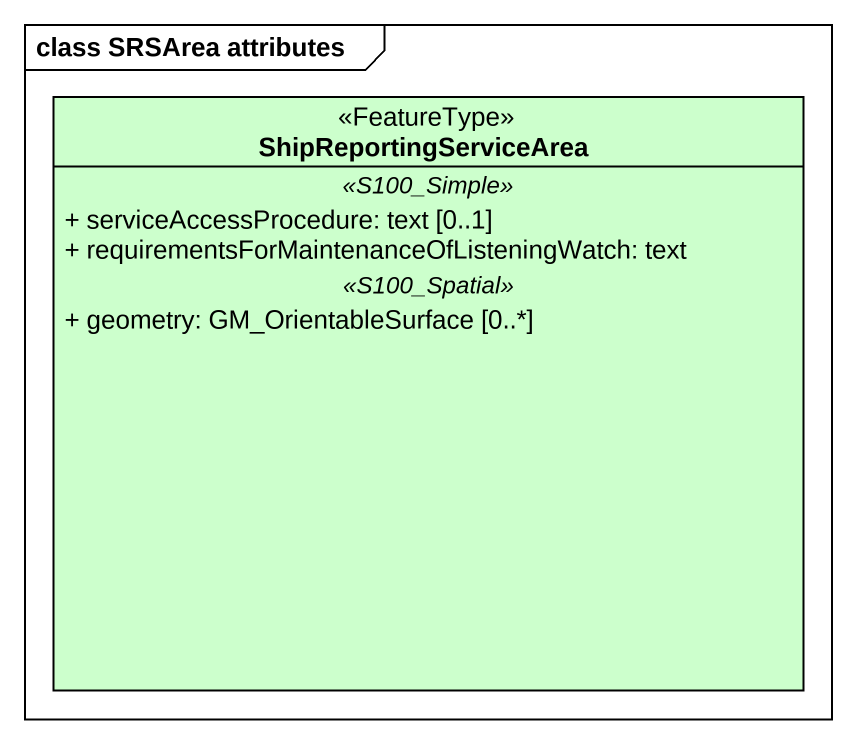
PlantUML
@startuml
mainframe class SRSArea attributes
hide circle
hide empty members
skinparam classAttributeIconSize 0
class ShipReportingServiceArea <<FeatureType>> #CCFFCC {
  .. <<S100_Simple>> ..
  + serviceAccessProcedure: text [0..1]
  + requirementsForMaintenanceOfListeningWatch: text
  .. <<S100_Spatial>> ..
  + geometry: GM_OrientableSurface [0..*]
}
@enduml
